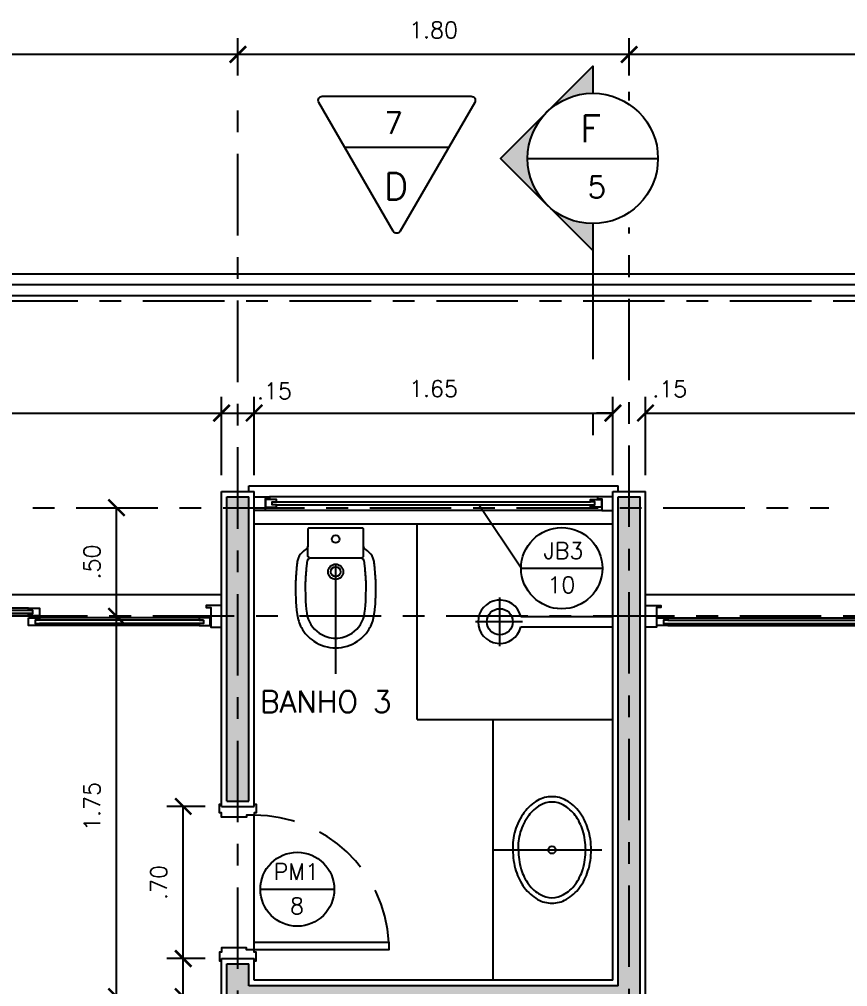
# Model space of a CAD drawing. Header units: millimetres. Extents: x 128 to 761, y 122 to 191.
# Drawn here: x 208.109 to 211.919, y 133.833 to 138.284 of the extents above; entities that cross this region are included whole.
import ezdxf
from ezdxf.enums import TextEntityAlignment as Align

# ---------------------------------------------------------------- set-up
doc = ezdxf.new("R2010")
doc.units = ezdxf.units.MM
for name, pattern in [('CENTER', [0.6, 0.375, -0.075, 0.075, -0.075]), ('DASHDOT', [1, 0.5, -0.25, 0, -0.25]), ('HIDDEN', [0.375, 0.25, -0.125])]:
    doc.linetypes.add(name, pattern=pattern)
for name, color, linetype in [('ALV', 5, 'Continuous'), ('CAIX', 2, 'Continuous'), ('CAIXN', 7, 'Continuous'), ('COTAS', 1, 'Continuous'), ('EIXOS', 141, 'CENTER'), ('LVISTA02', 1, 'Continuous'), ('NOTAS', 2, 'Continuous'), ('PEÇAS', 7, 'Continuous'), ('PEÇAS50', 8, 'Continuous'), ('REVEST', 2, 'Continuous'), ('SOLID', 8, 'Continuous'), ('TEXT', 3, 'Continuous')]:
    doc.layers.add(name, color=color, linetype=linetype)
doc.styles.add('100-50', font='romans.shx', dxfattribs={"height": 0.125})
doc.styles.add('60-50', font='romans.shx', dxfattribs={"height": 0.075})
doc.styles.add('80-50', font='romans.shx', dxfattribs={"height": 0.1})
doc.dimstyles.new('50', dxfattribs={"dimtxt": 0.1, "dimasz": 2.5, "dimexe": 1.25, "dimexo": 0.625, "dimgap": 0.075, "dimtad": 1, "dimzin": 0, "dimdsep": 46, "dimtxsty": '60-50', "dimcen": 2.5, "dimclrt": 3, "dimadec": 0, "dimazin": 0, "dimtfac": 1, "dimtmove": 0, "dimatfit": 3, "dimfxl": 1, "dimarcsym": 0})

# ---------------------------------------------------------------- blocks, each defined once
blk = doc.blocks.new('_ARCHTICK')
at = {"color": 0, "linetype": 'ByBlock', "const_width": 0.15}
blk.add_lwpolyline([(-0.5, -0.5), (0.5, 0.5)], dxfattribs=at)
blk = doc.blocks.new('*D189')
at = {"layer": 'COTAS', "color": 0, "lineweight": -2}
for p, q in [((210.914, 138.0254), (210.914, 138.1977)), ((215.064, 138.1227), (210.914, 138.1227))]:
    blk.add_line(p, q, dxfattribs=at)
at = {"layer": 'DEFPOINTS', "color": 0}
for p in [(210.914, 138.1227), (210.914, 137.9504), (215.064, 137.9504)]:
    blk.add_point(p, dxfattribs=at)
at = {"layer": 'COTAS', "color": 0, "lineweight": -2, "xscale": 0.075, "yscale": 0.075, "zscale": 0.075, "rotation": 180}
blk.add_blockref('_ARCHTICK', (210.914, 138.1227), dxfattribs=at)
at = {"layer": 'COTAS', "color": 0, "lineweight": -2, "xscale": 0.075, "yscale": 0.075, "zscale": 0.075}
blk.add_blockref('_ARCHTICK', (215.064, 138.1227), dxfattribs=at)
at = {"layer": 'COTAS', "color": 3, "insert": (212.989, 138.2352), "char_height": 0.075, "attachment_point": 5, "style": '60-50'}
blk.add_mtext('4.15', dxfattribs=at)
blk = doc.blocks.new('*D190')
at = {"layer": 'COTAS', "color": 0, "lineweight": -2}
for p, q in [((209.114, 138.0254), (209.114, 138.1977)), ((210.914, 138.1227), (209.114, 138.1227))]:
    blk.add_line(p, q, dxfattribs=at)
at = {"layer": 'DEFPOINTS', "color": 0}
for p in [(209.114, 138.1227), (209.114, 137.9504), (210.914, 137.9504)]:
    blk.add_point(p, dxfattribs=at)
at = {"layer": 'COTAS', "color": 0, "lineweight": -2, "xscale": 0.075, "yscale": 0.075, "zscale": 0.075, "rotation": 180}
blk.add_blockref('_ARCHTICK', (209.114, 138.1227), dxfattribs=at)
at = {"layer": 'COTAS', "color": 0, "lineweight": -2, "xscale": 0.075, "yscale": 0.075, "zscale": 0.075}
blk.add_blockref('_ARCHTICK', (210.914, 138.1227), dxfattribs=at)
at = {"layer": 'COTAS', "color": 3, "insert": (210.014, 138.2352), "char_height": 0.075, "attachment_point": 5, "style": '60-50'}
blk.add_mtext('1.80', dxfattribs=at)
blk = doc.blocks.new('*D191')
at = {"layer": 'COTAS', "color": 0, "lineweight": -2}
for p, q in [((205.514, 138.0254), (205.514, 138.1977)), ((209.114, 138.1227), (205.514, 138.1227))]:
    blk.add_line(p, q, dxfattribs=at)
at = {"layer": 'DEFPOINTS', "color": 0}
for p in [(205.514, 138.1227), (205.514, 137.9504), (209.114, 137.9504)]:
    blk.add_point(p, dxfattribs=at)
at = {"layer": 'COTAS', "color": 0, "lineweight": -2, "xscale": 0.075, "yscale": 0.075, "zscale": 0.075, "rotation": 180}
blk.add_blockref('_ARCHTICK', (205.514, 138.1227), dxfattribs=at)
at = {"layer": 'COTAS', "color": 0, "lineweight": -2, "xscale": 0.075, "yscale": 0.075, "zscale": 0.075}
blk.add_blockref('_ARCHTICK', (209.114, 138.1227), dxfattribs=at)
at = {"layer": 'COTAS', "color": 3, "insert": (207.314, 138.2352), "char_height": 0.075, "attachment_point": 5, "style": '60-50'}
blk.add_mtext('3.60', dxfattribs=at)
blk = doc.blocks.new('*D207')
at = {"layer": 'COTAS', "color": 0, "lineweight": -2}
blk.add_line((208.5556, 133.7871), (208.5556, 135.5371), dxfattribs=at)
at = {"layer": 'DEFPOINTS', "color": 0}
for p in [(208.5556, 135.5371), (208.5556, 135.5371), (208.5556, 133.7871)]:
    blk.add_point(p, dxfattribs=at)
at = {"layer": 'COTAS', "color": 0, "lineweight": -2, "xscale": 0.075, "yscale": 0.075, "zscale": 0.075}
for p, rotation in [((208.5556, 135.5371), 90), ((208.5556, 133.7871), 270)]:
    blk.add_blockref('_ARCHTICK', p, dxfattribs=dict(at, rotation=rotation))
at = {"layer": 'COTAS', "color": 3, "insert": (208.4431, 134.6621), "char_height": 0.075, "attachment_point": 5, "rotation": 90, "style": '60-50'}
blk.add_mtext('1.75', dxfattribs=at)
blk = doc.blocks.new('*D208')
at = {"layer": 'COTAS', "color": 0, "lineweight": -2}
blk.add_line((208.5556, 135.5371), (208.5556, 136.0371), dxfattribs=at)
at = {"layer": 'DEFPOINTS', "color": 0}
for p in [(208.5556, 136.0371), (208.5556, 136.0371), (208.5556, 135.5371)]:
    blk.add_point(p, dxfattribs=at)
at = {"layer": 'COTAS', "color": 0, "lineweight": -2, "xscale": 0.075, "yscale": 0.075, "zscale": 0.075}
for p, rotation in [((208.5556, 136.0371), 90), ((208.5556, 135.5371), 270)]:
    blk.add_blockref('_ARCHTICK', p, dxfattribs=dict(at, rotation=rotation))
at = {"layer": 'COTAS', "color": 3, "insert": (208.4431, 135.7871), "char_height": 0.075, "attachment_point": 5, "rotation": 90, "style": '60-50'}
blk.add_mtext('.50', dxfattribs=at)
blk = doc.blocks.new('*D228')
at = {"layer": 'COTAS', "color": 0, "lineweight": -2}
for p, q in [((209.039, 136.1871), (209.039, 136.5474)), ((205.589, 136.4724), (209.039, 136.4724))]:
    blk.add_line(p, q, dxfattribs=at)
at = {"layer": 'DEFPOINTS', "color": 0}
for p in [(209.039, 136.4724), (205.589, 136.1121), (209.039, 136.1121)]:
    blk.add_point(p, dxfattribs=at)
at = {"layer": 'COTAS', "color": 0, "lineweight": -2, "xscale": 0.075, "yscale": 0.075, "zscale": 0.075, "rotation": 180}
blk.add_blockref('_ARCHTICK', (205.589, 136.4724), dxfattribs=at)
at = {"layer": 'COTAS', "color": 0, "lineweight": -2, "xscale": 0.075, "yscale": 0.075, "zscale": 0.075}
blk.add_blockref('_ARCHTICK', (209.039, 136.4724), dxfattribs=at)
at = {"layer": 'COTAS', "color": 3, "insert": (207.314, 136.5849), "char_height": 0.075, "attachment_point": 5, "style": '60-50'}
blk.add_mtext('3.45', dxfattribs=at)
blk = doc.blocks.new('*D229')
at = {"layer": 'COTAS', "color": 0, "lineweight": -2}
for p, q in [((209.189, 136.1871), (209.189, 136.5474)), ((209.039, 136.4724), (209.189, 136.4724))]:
    blk.add_line(p, q, dxfattribs=at)
at = {"layer": 'DEFPOINTS', "color": 0}
for p in [(209.189, 136.4724), (209.039, 136.1121), (209.189, 136.1121)]:
    blk.add_point(p, dxfattribs=at)
at = {"layer": 'COTAS', "color": 0, "lineweight": -2, "xscale": 0.075, "yscale": 0.075, "zscale": 0.075, "rotation": 180}
blk.add_blockref('_ARCHTICK', (209.039, 136.4724), dxfattribs=at)
at = {"layer": 'COTAS', "color": 0, "lineweight": -2, "xscale": 0.075, "yscale": 0.075, "zscale": 0.075}
blk.add_blockref('_ARCHTICK', (209.189, 136.4724), dxfattribs=at)
at = {"layer": 'COTAS', "color": 3, "insert": (209.2823, 136.5745), "char_height": 0.075, "attachment_point": 5, "style": '60-50'}
blk.add_mtext('.15', dxfattribs=at)
blk = doc.blocks.new('*D230')
at = {"layer": 'COTAS', "color": 0, "lineweight": -2}
for p, q in [((210.839, 136.1871), (210.839, 136.5474)), ((209.189, 136.4724), (210.839, 136.4724))]:
    blk.add_line(p, q, dxfattribs=at)
at = {"layer": 'DEFPOINTS', "color": 0}
for p in [(210.839, 136.4724), (209.189, 136.1121), (210.839, 136.1121)]:
    blk.add_point(p, dxfattribs=at)
at = {"layer": 'COTAS', "color": 0, "lineweight": -2, "xscale": 0.075, "yscale": 0.075, "zscale": 0.075, "rotation": 180}
blk.add_blockref('_ARCHTICK', (209.189, 136.4724), dxfattribs=at)
at = {"layer": 'COTAS', "color": 0, "lineweight": -2, "xscale": 0.075, "yscale": 0.075, "zscale": 0.075}
blk.add_blockref('_ARCHTICK', (210.839, 136.4724), dxfattribs=at)
at = {"layer": 'COTAS', "color": 3, "insert": (210.014, 136.5849), "char_height": 0.075, "attachment_point": 5, "style": '60-50'}
blk.add_mtext('1.65', dxfattribs=at)
blk = doc.blocks.new('*D231')
at = {"layer": 'COTAS', "color": 0, "lineweight": -2}
for p, q in [((210.989, 136.1871), (210.989, 136.5474)), ((210.839, 136.4724), (210.764, 136.4724)), ((210.989, 136.4724), (211.064, 136.4724))]:
    blk.add_line(p, q, dxfattribs=at)
at = {"layer": 'DEFPOINTS', "color": 0}
for p in [(210.989, 136.4724), (210.839, 136.1121), (210.989, 136.1121)]:
    blk.add_point(p, dxfattribs=at)
at = {"layer": 'COTAS', "color": 0, "lineweight": -2, "xscale": 0.075, "yscale": 0.075, "zscale": 0.075}
blk.add_blockref('_ARCHTICK', (210.839, 136.4724), dxfattribs=at)
at = {"layer": 'COTAS', "color": 0, "lineweight": -2, "xscale": 0.075, "yscale": 0.075, "zscale": 0.075, "rotation": 180}
blk.add_blockref('_ARCHTICK', (210.989, 136.4724), dxfattribs=at)
at = {"layer": 'COTAS', "color": 3, "insert": (211.1004, 136.5838), "char_height": 0.075, "attachment_point": 5, "style": '60-50'}
blk.add_mtext('.15', dxfattribs=at)
blk = doc.blocks.new('*D232')
at = {"layer": 'COTAS', "color": 0, "lineweight": -2}
for p, q in [((214.989, 135.9271), (214.989, 136.5474)), ((210.989, 136.4724), (214.989, 136.4724))]:
    blk.add_line(p, q, dxfattribs=at)
at = {"layer": 'DEFPOINTS', "color": 0}
for p in [(214.989, 136.4724), (210.989, 136.1121), (214.989, 135.8521)]:
    blk.add_point(p, dxfattribs=at)
at = {"layer": 'COTAS', "color": 0, "lineweight": -2, "xscale": 0.075, "yscale": 0.075, "zscale": 0.075, "rotation": 180}
blk.add_blockref('_ARCHTICK', (210.989, 136.4724), dxfattribs=at)
at = {"layer": 'COTAS', "color": 0, "lineweight": -2, "xscale": 0.075, "yscale": 0.075, "zscale": 0.075}
blk.add_blockref('_ARCHTICK', (214.989, 136.4724), dxfattribs=at)
at = {"layer": 'COTAS', "color": 3, "insert": (212.989, 136.5849), "char_height": 0.075, "attachment_point": 5, "style": '60-50'}
blk.add_mtext('4.00', dxfattribs=at)
blk = doc.blocks.new('*D274')
at = {"layer": 'COTAS', "color": 0, "lineweight": -2}
for p, q in [((208.964, 133.9621), (208.7876, 133.9621)), ((208.8626, 133.7871), (208.8626, 133.9621))]:
    blk.add_line(p, q, dxfattribs=at)
at = {"layer": 'DEFPOINTS', "color": 0}
for p in [(208.8626, 133.9621), (209.039, 133.9621), (208.8626, 133.7871)]:
    blk.add_point(p, dxfattribs=at)
at = {"layer": 'COTAS', "color": 0, "lineweight": -2, "xscale": 0.075, "yscale": 0.075, "zscale": 0.075}
for p, rotation in [((208.8626, 133.9621), 90), ((208.8626, 133.7871), 270)]:
    blk.add_blockref('_ARCHTICK', p, dxfattribs=dict(at, rotation=rotation))
at = {"layer": 'COTAS', "color": 3, "insert": (208.7605, 133.6522), "char_height": 0.075, "attachment_point": 5, "rotation": 90, "style": '60-50'}
blk.add_mtext('.175', dxfattribs=at)
blk = doc.blocks.new('*D275')
at = {"layer": 'COTAS', "color": 0, "lineweight": -2}
for p, q in [((208.964, 134.6621), (208.7876, 134.6621)), ((208.8626, 133.9621), (208.8626, 134.6621))]:
    blk.add_line(p, q, dxfattribs=at)
at = {"layer": 'DEFPOINTS', "color": 0}
for p in [(208.8626, 134.6621), (209.039, 134.6621), (209.039, 133.9621)]:
    blk.add_point(p, dxfattribs=at)
at = {"layer": 'COTAS', "color": 0, "lineweight": -2, "xscale": 0.075, "yscale": 0.075, "zscale": 0.075}
for p, rotation in [((208.8626, 134.6621), 90), ((208.8626, 133.9621), 270)]:
    blk.add_blockref('_ARCHTICK', p, dxfattribs=dict(at, rotation=rotation))
at = {"layer": 'COTAS', "color": 3, "insert": (208.7501, 134.3121), "char_height": 0.075, "attachment_point": 5, "rotation": 90, "style": '60-50'}
blk.add_mtext('.70', dxfattribs=at)

msp = doc.modelspace()

# ---------------------------------------------------------------- hatches: boundary and pattern name
at = {"layer": 'NOTAS'}
h = msp.add_hatch(color=1, dxfattribs=at)
h.paths.add_polyline_path([(210.5345, 137.8565), (210.3223, 137.6444), (210.5345, 137.4323, -0.414214)])
h.paths.add_polyline_path([(210.5345, 137.4323), (210.7466, 137.2201), (210.7466, 137.3444, -0.198912)])
h.paths.add_polyline_path([(210.7466, 137.9444), (210.7466, 138.0687), (210.5345, 137.8565, -0.198912)])
at = {"layer": 'SOLID'}
h = msp.add_hatch(color=256, dxfattribs=at)
h.paths.add_polyline_path([(209.164, 136.0871), (209.064, 136.0871), (209.064, 134.6871), (209.164, 134.6871)], flags=17)
h.paths.add_polyline_path([(209.064, 131.5871), (209.014, 131.5871), (209.014, 131.4871), (209.064, 131.4871), (209.064, 131.4546), (209.164, 131.4546), (209.164, 131.4871), (211.014, 131.4871), (211.014, 131.5871), (210.964, 131.5871), (210.964, 132.3371), (210.864, 132.3371), (210.864, 131.5871), (209.164, 131.5871), (209.164, 133.7371), (210.864, 133.7371), (210.864, 133.0871), (210.964, 133.0871), (210.964, 136.0871), (210.864, 136.0871), (210.864, 133.8371), (209.164, 133.8371), (209.164, 133.9371), (209.064, 133.9371)])
h.paths.add_polyline_path([(209.164, 130.5046), (209.064, 130.5046), (209.064, 129.2371), (210.414, 129.2371), (210.414, 128.9371), (210.514, 128.9371), (210.514, 129.2371), (210.864, 129.2371), (210.864, 128.9371), (210.964, 128.9371), (210.964, 130.4371), (210.864, 130.4371), (210.864, 129.3371), (209.164, 129.3371)])

# ---------------------------------------------------------------- linework, layer by layer
at = {"layer": 'ALV'}
for p, q in [((209.064, 136.0871), (209.164, 136.0871)), ((209.064, 134.6871), (209.064, 136.0871)), ((209.164, 134.6871), (209.164, 136.0871)), ((210.864, 136.0871), (210.964, 136.0871)), ((210.864, 133.8371), (210.864, 136.0871)), ((210.964, 133.0871), (210.964, 136.0871)), ((209.064, 134.6871), (209.164, 134.6871)), ((209.064, 133.9371), (209.164, 133.9371)), ((209.064, 131.5871), (209.064, 133.9371)), ((209.164, 133.8371), (209.164, 133.9371)), ((210.864, 133.8371), (209.164, 133.8371))]:
    msp.add_line(p, q, dxfattribs=at)
at = {"layer": 'CAIX'}
for p, q in [((214.989, 137.0621), (200.489, 137.0621)), ((214.989, 137.0121), (200.539, 137.0121)), ((209.2917, 136.0646), (210.7362, 136.0646)), ((209.2917, 136.0496), (210.7362, 136.0496)), ((208.169, 135.5646), (207.364, 135.5646)), ((208.169, 135.5496), (207.364, 135.5496)), ((208.954, 135.5196), (208.2015, 135.5196)), ((211.0915, 135.5196), (211.989, 135.5196)), ((208.954, 135.5046), (208.2015, 135.5046)), ((211.0915, 135.5046), (211.989, 135.5046))]:
    msp.add_line(p, q, dxfattribs=at)
at = {"layer": 'CAIX', "color": 1}
for p, q in [((210.769, 136.0871), (209.259, 136.0871)), ((210.789, 136.0244), (209.239, 136.0244)), ((208.1515, 135.5746), (207.364, 135.5746)), ((208.1515, 135.5396), (207.364, 135.5396)), ((208.9365, 135.5296), (208.2015, 135.5296)), ((211.0915, 135.5296), (211.989, 135.5296)), ((208.9365, 135.4946), (208.2015, 135.4946)), ((211.0915, 135.4946), (211.989, 135.4946))]:
    msp.add_line(p, q, dxfattribs=at)
at = {"layer": 'CAIX'}
for points in [[(209.189, 136.0871), (209.259, 136.0871), (209.259, 136.0771), (209.239, 136.0771), (209.239, 136.0244), (209.189, 136.0244)], [(210.839, 136.0871), (210.769, 136.0871), (210.769, 136.0771), (210.789, 136.0771), (210.789, 136.0244), (210.839, 136.0244)], [(209.039, 135.5871), (208.969, 135.5871), (208.969, 135.5771), (208.989, 135.5771), (208.989, 135.4871), (209.039, 135.4871)], [(210.989, 135.5871), (211.059, 135.5871), (211.059, 135.5771), (211.039, 135.5771), (211.039, 135.4871), (210.989, 135.4871)], [(209.189, 134.6721), (209.199, 134.6721), (209.199, 134.6321), (209.189, 134.6321), (209.189, 134.6221), (209.154, 134.6221), (209.154, 134.6121), (209.039, 134.6121), (209.039, 134.6321), (209.029, 134.6321), (209.029, 134.6721), (209.039, 134.6721)], [(209.189, 134.0021), (209.189, 134.0371), (209.809, 134.0371), (209.809, 134.0021), (209.189, 134.0021)], [(209.189, 133.9521), (209.199, 133.9521), (209.199, 133.9921), (209.189, 133.9921), (209.189, 134.0021), (209.154, 134.0021), (209.154, 134.0121), (209.039, 134.0121), (209.039, 133.9921), (209.029, 133.9921), (209.029, 133.9521), (209.039, 133.9521)]]:
    msp.add_lwpolyline(points, dxfattribs=at)
for points in [[(209.2417, 136.0396), (209.2917, 136.0396), (209.2917, 136.0496), (209.2717, 136.0496), (209.2717, 136.0646), (209.2917, 136.0646), (209.2917, 136.0746), (209.2417, 136.0746)], [(210.7862, 136.0396), (210.7362, 136.0396), (210.7362, 136.0496), (210.7562, 136.0496), (210.7562, 136.0646), (210.7362, 136.0646), (210.7362, 136.0746), (210.7862, 136.0746)], [(208.2015, 135.5396), (208.1515, 135.5396), (208.1515, 135.5496), (208.1715, 135.5496), (208.1715, 135.5646), (208.1515, 135.5646), (208.1515, 135.5746), (208.2015, 135.5746)], [(208.1515, 135.5296), (208.2015, 135.5296), (208.2015, 135.5196), (208.1815, 135.5196), (208.1815, 135.5046), (208.2015, 135.5046), (208.2015, 135.4946), (208.1515, 135.4946)], [(208.9865, 135.5296), (208.9365, 135.5296), (208.9365, 135.5196), (208.9565, 135.5196), (208.9565, 135.5046), (208.9365, 135.5046), (208.9365, 135.4946), (208.9865, 135.4946)], [(211.0415, 135.5296), (211.0915, 135.5296), (211.0915, 135.5196), (211.0715, 135.5196), (211.0715, 135.5046), (211.0915, 135.5046), (211.0915, 135.4946), (211.0415, 135.4946)]]:
    msp.add_lwpolyline(points, close=True, dxfattribs=at)
at = {"layer": 'CAIX', "color": 8, "linetype": 'HIDDEN'}
msp.add_arc((209.1891, 134.0012), 0.6209, 3.3148, 90.0127, dxfattribs=at)
at = {"layer": 'CAIXN', "color": 8, "ltscale": 0.5}
for p, q in [((210.4169, 135.7586), (210.2218, 136.0496)), ((210.4169, 135.7586), (210.7909, 135.7586)), ((209.2175, 134.281), (209.5575, 134.281))]:
    msp.add_line(p, q, dxfattribs=at)
for centre, radius in [((210.6039, 135.7586), 0.187), ((209.3875, 134.281), 0.17)]:
    msp.add_circle(centre, radius, dxfattribs=at)
at = {"layer": 'EIXOS'}
for p, q in [((209.114, 124.4648), (209.114, 137.9504)), ((210.914, 137.9103), (210.914, 137.9504)), ((210.914, 128.5234), (210.914, 137.3263)), ((221.2022, 136.9871), (199.4785, 136.9871)), ((203.6459, 136.0371), (211.8317, 136.0371)), ((216.5227, 135.5371), (199.4785, 135.5371))]:
    msp.add_line(p, q, dxfattribs=at)
at = {"layer": 'LVISTA02'}
for p, q in [((214.989, 137.1121), (200.439, 137.1121)), ((209.164, 136.1371), (210.864, 136.1371)), ((209.164, 136.1121), (209.164, 136.1371)), ((210.864, 136.1121), (210.864, 136.1371)), ((209.189, 135.9621), (210.839, 135.9621)), ((209.939, 135.0621), (209.939, 135.9621)), ((205.589, 135.6371), (209.039, 135.6371)), ((210.989, 135.6371), (214.989, 135.6371)), ((209.939, 135.0621), (210.839, 135.0621)), ((210.289, 133.8621), (210.289, 135.0621)), ((209.189, 134.0371), (209.189, 134.6221))]:
    msp.add_line(p, q, dxfattribs=at)
at = {"layer": 'NOTAS', "color": 1, "ltscale": 0.5}
for p, q in [((209.6058, 137.6954), (210.0843, 137.6954)), ((210.4466, 137.6444), (211.0466, 137.6444))]:
    msp.add_line(p, q, dxfattribs=at)
at = {"layer": 'NOTAS', "color": 5, "linetype": 'DASHDOT'}
msp.add_line((210.7466, 137.2201), (210.7466, 136.3104), dxfattribs=at)
at = {"layer": 'NOTAS', "color": 8, "linetype": 'DASHDOT'}
for p, q in [((209.564, 135.2729), (209.564, 135.9621)), ((210.319, 135.4001), (210.319, 135.6241)), ((210.423, 135.5121), (210.207, 135.5121)), ((210.289, 134.4621), (210.839, 134.4621))]:
    msp.add_line(p, q, dxfattribs=at)
at = {"layer": 'NOTAS', "color": 1, "ltscale": 0.5}
msp.add_lwpolyline([(210.7466, 137.3444), (210.7466, 137.2201), (210.3223, 137.6444), (210.7466, 138.0687), (210.7466, 137.9444)], dxfattribs=at)
at = {"layer": 'NOTAS', "color": 2, "ltscale": 0.5}
msp.add_lwpolyline([(210.2038, 137.9024), (209.8613, 137.3092, -0.57735), (209.8288, 137.3092), (209.4863, 137.9024, -0.57735), (209.5025, 137.9306), (210.1876, 137.9306, -0.57735)], format="xyb", close=True, dxfattribs=at)
msp.add_circle((210.7466, 137.6444), 0.3, dxfattribs=at)
at = {"layer": 'PEÇAS', "color": 0, "linetype": 'ByBlock'}
for p, q in [((210.416, 135.5361), (210.839, 135.5361)), ((210.416, 135.4881), (210.839, 135.4881))]:
    msp.add_line(p, q, dxfattribs=at)
for points in [[(209.564, 135.3921, 0.151271), (209.664, 135.4226, 0.125962), (209.7215, 135.4851, 0.09008), (209.7415, 135.5451), (209.744, 135.5651), (209.746, 135.5851, 0.004685), (209.7475, 135.6116, 0.00925), (209.748, 135.6251, 0.000115), (209.7484, 135.6632, 0.002343), (209.7485, 135.6651, 0.000782), (209.7485, 135.6781, 0.001444), (209.7485, 135.6851, 0.004804), (209.7483, 135.6955, 0.005206), (209.748, 135.7051, 0.005188), (209.7474, 135.7141, 0.002211), (209.746, 135.7351, 0.001932), (209.7453, 135.7434, 0.000736), (209.7435, 135.7651, 0.008336), (209.743, 135.7697, 0.001408), (209.7411, 135.7851, 0.000457), (209.7405, 135.7901, 0.054722), (209.7383, 135.7991, 0.029037), (209.7315, 135.8151, 0.123774), (209.7022, 135.8444, -0.261182), (209.692, 135.8601), (209.692, 135.9371, 0.439555), (209.6865, 135.9426), (209.564, 135.9426), (209.4415, 135.9426, 0.439555), (209.436, 135.9371), (209.436, 135.8601, -0.261182), (209.4257, 135.8444, 0.123774), (209.3965, 135.8151, 0.029037), (209.3896, 135.7991, 0.054722), (209.3875, 135.7901, 0.000457), (209.3868, 135.7851, 0.001408), (209.3849, 135.7697, 0.008336), (209.3845, 135.7651, 0.000736), (209.3826, 135.7434, 0.001932), (209.382, 135.7351, 0.002211), (209.3805, 135.7141, 0.005188), (209.38, 135.7051, 0.005206), (209.3796, 135.6955, 0.004804), (209.3795, 135.6851, 0.001444), (209.3794, 135.6781, 0.000782), (209.3795, 135.6651, 0.002343), (209.3795, 135.6632, 0.000115), (209.38, 135.6251, 0.00925), (209.3804, 135.6116, 0.004685), (209.382, 135.5851), (209.384, 135.5651), (209.3865, 135.5451, 0.09008), (209.4065, 135.4851, 0.125962), (209.464, 135.4226, 0.151271)], [(210.559, 134.7071, 0.129052), (210.4931, 134.6898, 0.106347), (210.4317, 134.6353, 0.084756), (210.3894, 134.5509, 0.089657), (210.379, 134.4621, 0.073988), (210.3934, 134.3653, 0.084756), (210.4317, 134.2889, 0.106347), (210.4931, 134.2344, 0.129052), (210.559, 134.2171, 0.129052), (210.6248, 134.2344, 0.106347), (210.6862, 134.2889, 0.084756), (210.7246, 134.3653, 0.073988), (210.739, 134.4621, 0.073988), (210.7246, 134.5589, 0.084756), (210.6862, 134.6353, 0.106347), (210.6248, 134.6898, 0.129052)]]:
    msp.add_lwpolyline(points, format="xyb", close=True, dxfattribs=at)
msp.add_arc((210.319, 135.5121), 0.1, 13.8865, 346.1135, dxfattribs=at)
at = {"layer": 'PEÇAS50'}
for points in [[(209.4425, 135.8076, -0.385098), (209.436, 135.8126), (209.436, 135.8141), (209.436, 135.8601)], [(209.6855, 135.8076, 0.385098), (209.6919, 135.8126), (209.692, 135.8141), (209.692, 135.8601)], [(209.5641, 135.4368, 0.152133), (209.6392, 135.4599, 0.000372), (209.6394, 135.46, 0.213243), (209.6971, 135.5511), (209.6995, 135.5701), (209.7014, 135.5889, 0.00456), (209.7029, 135.6139, 0.00925), (209.7032, 135.6257, 0.000115), (209.7037, 135.6638, 0.002343), (209.7037, 135.6652, 0.000782), (209.7038, 135.6781, 0.001444), (209.7037, 135.6848, 0.004804), (209.7036, 135.6944, 0.005206), (209.7033, 135.7031, 0.005188), (209.7028, 135.7111, 0.002211), (209.7014, 135.7317, 0.001932), (209.7007, 135.7397, 0.000736), (209.6989, 135.7613, 0.008336), (209.6986, 135.7644, 0.002483), (209.6952, 135.7911, 0.380805), (209.6811, 135.8041), (209.564, 135.8041), (209.4468, 135.8041, 0.380805), (209.4327, 135.7911, 0.002483), (209.4293, 135.7644, 0.008336), (209.429, 135.7613, 0.000736), (209.4272, 135.7397, 0.001932), (209.4265, 135.7317, 0.002211), (209.4251, 135.7111, 0.005188), (209.4246, 135.7031, 0.005206), (209.4243, 135.6944, 0.004804), (209.4242, 135.6848, 0.001444), (209.4241, 135.6781, 0.000782), (209.4242, 135.6652, 0.002343), (209.4242, 135.6638, 0.000115), (209.4247, 135.6257, 0.00925), (209.425, 135.6139, 0.00456), (209.4265, 135.5889), (209.4284, 135.5701), (209.4308, 135.5511, 0.213243), (209.4885, 135.46, 0.000372), (209.4887, 135.4599, 0.152133), (209.5638, 135.4368)]]:
    msp.add_lwpolyline(points, format="xyb", dxfattribs=at)
msp.add_lwpolyline([(210.559, 134.6821, 0.129052), (210.5054, 134.6681, 0.106347), (210.4518, 134.6205, 0.084756), (210.4133, 134.5436, 0.090518), (210.404, 134.4629, 0.074629), (210.4173, 134.3726, 0.084756), (210.4518, 134.3037, 0.106347), (210.5054, 134.2562, 0.129052), (210.559, 134.2421, 0.129052), (210.6125, 134.2562, 0.106347), (210.6661, 134.3037, 0.084756), (210.7006, 134.3726, 0.073988), (210.714, 134.4621, 0.073988), (210.7006, 134.5516, 0.084756), (210.6661, 134.6205, 0.106347), (210.6125, 134.6681, 0.129052)], format="xyb", close=True, dxfattribs=at)
for centre, radius in [((209.564, 135.8926), 0.0175), ((209.564, 135.7421), 0.035), ((209.564, 135.7421), 0.0225), ((210.319, 135.5121), 0.06), ((210.559, 134.4621), 0.0171)]:
    msp.add_circle(centre, radius, dxfattribs=at)
at = {"layer": 'REVEST'}
for p, q in [((209.039, 136.1121), (209.189, 136.1121)), ((209.039, 134.6621), (209.039, 136.1121)), ((209.189, 134.6621), (209.189, 136.1121)), ((210.839, 136.1121), (210.989, 136.1121)), ((210.839, 133.8621), (210.839, 136.1121)), ((210.989, 133.0621), (210.989, 136.1121)), ((209.039, 134.6621), (209.189, 134.6621)), ((209.039, 131.6121), (209.039, 133.9621)), ((209.039, 133.9621), (209.189, 133.9621)), ((209.189, 133.8621), (209.189, 133.9621)), ((210.839, 133.8621), (209.189, 133.8621))]:
    msp.add_line(p, q, dxfattribs=at)

# ---------------------------------------------------------------- texts
at = {"layer": 'CAIXN', "color": 2, "ltscale": 0.5, "char_height": 0.075, "attachment_point": 5, "style": '60-50'}
for s, insert in [('JB3', (210.6119, 135.8394)), ('10', (210.6021, 135.6818)), ('PM1', (209.3829, 134.3619)), ('8', (209.3857, 134.2042))]:
    msp.add_mtext(s, dxfattribs=dict(at, insert=insert))
at = {"layer": 'NOTAS', "color": 2, "ltscale": 0.5, "style": '100-50'}
msp.add_text('7', height=0.1, dxfattribs=at).set_placement((209.7881, 137.7577))
at = {"layer": 'NOTAS', "color": 5, "ltscale": 0.5, "style": '100-50'}
for s, p in [('F', (210.6879, 137.719)), ('D', (209.7848, 137.4534))]:
    msp.add_text(s, height=0.125, dxfattribs=at).set_placement(p)
at = {"layer": 'NOTAS', "color": 2, "ltscale": 0.5, "style": '100-50'}
msp.add_text('5', height=0.1, dxfattribs=at).set_placement((210.7654, 137.4633), align=Align.CENTER)
at = {"layer": 'TEXT', "style": '80-50'}
msp.add_text('BANHO 3', height=0.1, dxfattribs=at).set_placement((209.2163, 135.094))

# ---------------------------------------------------------------- dimensions: what is measured, and where the dimension line sits
at = {"layer": 'COTAS'}
for base, p1, p2, override, picture, middle in [((205.514, 138.1227), (209.114, 137.9504), (205.514, 137.9504), {"dimasz": 0.075, "dimexe": 0.075, "dimexo": 0.075, "dimzin": 4, "dimblk1": 'ARCHTICK', "dimblk2": 'ARCHTICK', "dimsah": 1, "dimse1": 1, "dimtmove": 2}, '*D191', (207.314, 138.2352)), ((209.114, 138.1227), (210.914, 137.9504), (209.114, 137.9504), {"dimasz": 0.075, "dimexe": 0.075, "dimexo": 0.075, "dimzin": 4, "dimblk1": 'ARCHTICK', "dimblk2": 'ARCHTICK', "dimsah": 1, "dimse1": 1, "dimtmove": 2}, '*D190', (210.014, 138.2352)), ((210.914, 138.1227), (215.064, 137.9504), (210.914, 137.9504), {"dimasz": 0.075, "dimexe": 0.075, "dimexo": 0.075, "dimzin": 4, "dimblk1": 'ARCHTICK', "dimblk2": 'ARCHTICK', "dimsah": 1, "dimse1": 1, "dimtmove": 2}, '*D189', (212.989, 138.2352)), ((209.039, 136.4724), (205.589, 136.1121), (209.039, 136.1121), {"dimasz": 0.075, "dimexe": 0.075, "dimexo": 0.075, "dimzin": 4, "dimblk1": 'ARCHTICK', "dimblk2": 'ARCHTICK', "dimsah": 1, "dimse1": 1, "dimtofl": 0, "dimtmove": 2}, '*D228', (207.314, 136.5849)), ((210.839, 136.4724), (209.189, 136.1121), (210.839, 136.1121), {"dimasz": 0.075, "dimexe": 0.075, "dimexo": 0.075, "dimzin": 4, "dimblk1": 'ARCHTICK', "dimblk2": 'ARCHTICK', "dimsah": 1, "dimse1": 1, "dimtofl": 0, "dimtmove": 2}, '*D230', (210.014, 136.5849)), ((214.989, 136.4724), (210.989, 136.1121), (214.989, 135.8521), {"dimasz": 0.075, "dimexe": 0.075, "dimexo": 0.075, "dimzin": 4, "dimblk1": 'ARCHTICK', "dimblk2": 'ARCHTICK', "dimsah": 1, "dimse1": 1, "dimtofl": 0, "dimtmove": 2}, '*D232', (212.989, 136.5849))]:
    dim = msp.add_linear_dim(base=base, p1=p1, p2=p2, dimstyle='50', override=override, dxfattribs=at)
    dim.commit()
    dim.dimension.update_dxf_attribs({"geometry": picture, "text_midpoint": middle})
for base, p1, p2, picture, middle in [((209.189, 136.4724), (209.039, 136.1121), (209.189, 136.1121), '*D229', (209.2823, 136.5745)), ((210.989, 136.4724), (210.839, 136.1121), (210.989, 136.1121), '*D231', (211.1004, 136.5838))]:
    dim = msp.add_linear_dim(base=base, p1=p1, p2=p2, dimstyle='50', override={"dimasz": 0.075, "dimexe": 0.075, "dimexo": 0.075, "dimzin": 4, "dimblk1": 'ARCHTICK', "dimblk2": 'ARCHTICK', "dimsah": 1, "dimse1": 1, "dimtofl": 0, "dimtmove": 2}, dxfattribs=at)
    dim.commit()
    dim.dimension.update_dxf_attribs({"geometry": picture, "text_midpoint": middle, "dimtype": 160})
for base, p1, p2, override, picture, middle in [((208.5556, 136.0371), (208.5556, 135.5371), (208.5556, 136.0371), {"dimasz": 0.075, "dimexe": 0.075, "dimexo": 0.075, "dimzin": 4, "dimblk1": 'ARCHTICK', "dimblk2": 'ARCHTICK', "dimsah": 1, "dimse1": 1, "dimtmove": 2}, '*D208', (208.4431, 135.7871)), ((208.5556, 135.5371), (208.5556, 133.7871), (208.5556, 135.5371), {"dimasz": 0.075, "dimexe": 0.075, "dimexo": 0.075, "dimzin": 4, "dimblk1": 'ARCHTICK', "dimblk2": 'ARCHTICK', "dimsah": 1, "dimse1": 1, "dimtmove": 2}, '*D207', (208.4431, 134.6621)), ((208.8626, 134.6621), (209.039, 133.9621), (209.039, 134.6621), {"dimasz": 0.075, "dimexe": 0.075, "dimexo": 0.075, "dimzin": 4, "dimblk1": 'ARCHTICK', "dimblk2": 'ARCHTICK', "dimsah": 1, "dimse1": 1, "dimtofl": 0, "dimtmove": 2}, '*D275', (208.7501, 134.3121))]:
    dim = msp.add_linear_dim(base=base, p1=p1, p2=p2, angle=90, dimstyle='50', override=override, dxfattribs=at)
    dim.commit()
    dim.dimension.update_dxf_attribs({"geometry": picture, "text_midpoint": middle})
dim = msp.add_linear_dim(base=(208.8626, 133.9621), p1=(208.8626, 133.7871), p2=(209.039, 133.9621), angle=90, dimstyle='50', override={"dimasz": 0.075, "dimexe": 0.075, "dimexo": 0.075, "dimdec": 3, "dimzin": 4, "dimblk1": 'ARCHTICK', "dimblk2": 'ARCHTICK', "dimsah": 1, "dimtofl": 0, "dimtmove": 2}, dxfattribs=at)
dim.commit()
dim.dimension.update_dxf_attribs({"geometry": '*D274', "text_midpoint": (208.7605, 133.6522), "dimtype": 160})

doc.saveas('drawing.dxf')
